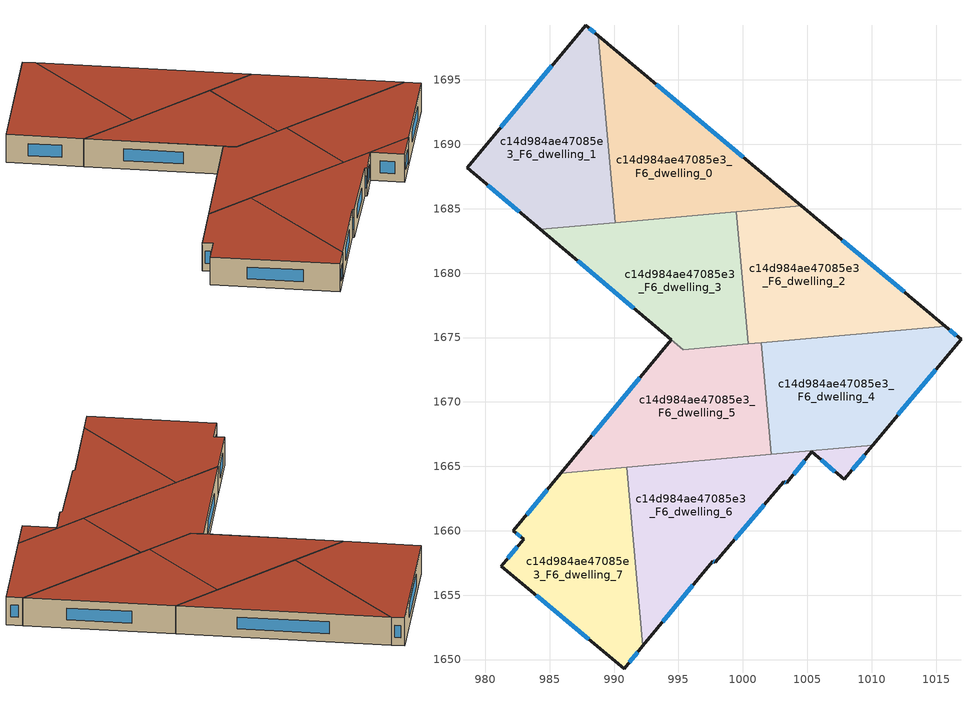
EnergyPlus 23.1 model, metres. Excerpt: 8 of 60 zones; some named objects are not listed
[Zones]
c14d984ae47085e3_F6_dwelling_0
 floor to c14d984ae47085e3_F5_dwelling_0 (EU_floor_Construction): 1004.54,1685.23 990.1,1683.92 988.79,1698.41 z18
 wall outside (EU_wall_Construction): 1004.54,1685.23 988.79,1698.41 z18:21
 wall to c14d984ae47085e3_F6_dwelling_1 (EU_wall_Construction): 988.79,1698.41 990.1,1683.92 z18:21
 wall to c14d984ae47085e3_F6_dwelling_3 (EU_wall_Construction): 990.1,1683.92 999.47,1684.77 z18:21
 wall to c14d984ae47085e3_F6_dwelling_2 (EU_wall_Construction): 999.47,1684.77 1004.54,1685.23 z18:21
 window (EU_Window_Construction): 1000.04,1688.99 993.29,1694.64 z18.86:20.14
 roof outside (EU_roof_Construction): 1004.54,1685.23 988.79,1698.41 990.1,1683.92 z21
c14d984ae47085e3_F6_dwelling_1
 floor to c14d984ae47085e3_F5_dwelling_1 (EU_floor_Construction): 988.79,1698.41 990.1,1683.92 984.27,1683.39 978.59,1688.18 987.8,1699.24 z18
 wall outside (EU_wall_Construction): 988.79,1698.41 987.8,1699.24 978.59,1688.18 984.27,1683.39 z18:21
 wall to c14d984ae47085e3_F6_dwelling_3 (EU_wall_Construction): 984.27,1683.39 990.1,1683.92 z18:21
 window (EU_Window_Construction): 980.21,1686.81 982.65,1684.76 / 985.17,1696.08 981.22,1691.34 / 988.51,1698.65 988.09,1699 z18.86:20.14
 roof outside (EU_roof_Construction): 990.1,1683.92 988.79,1698.41 987.8,1699.24 978.59,1688.18 984.27,1683.39 z21
c14d984ae47085e3_F6_dwelling_2
 floor to c14d984ae47085e3_F5_dwelling_2 (EU_floor_Construction): 1015.7,1675.89 1000.4,1674.5 999.47,1684.77 1004.54,1685.23 z18
 wall outside (EU_wall_Construction): 1015.7,1675.89 1004.54,1685.23 z18:21
 wall to c14d984ae47085e3_F6_dwelling_3 (EU_wall_Construction): 999.47,1684.77 1000.4,1674.5 z18:21
 wall to c14d984ae47085e3_F6_dwelling_4 (EU_wall_Construction): 1001.42,1674.6 1015.7,1675.89 z18:21
 wall to c14d984ae47085e3_F6_dwelling_5 (EU_wall_Construction): 1000.4,1674.5 1001.42,1674.6 z18:21
 window (EU_Window_Construction): 1012.51,1678.56 1007.73,1682.56 z18.86:20.14
 roof outside (EU_roof_Construction): 1015.7,1675.89 1004.54,1685.23 999.47,1684.77 1000.4,1674.5 z21
c14d984ae47085e3_F6_dwelling_3
 floor to c14d984ae47085e3_F5_dwelling_3 (EU_floor_Construction): 999.47,1684.77 1000.4,1674.5 995.38,1674.05 984.27,1683.39 z18
 wall outside (EU_wall_Construction): 984.27,1683.39 994.43,1674.84 z18:21
 wall to c14d984ae47085e3_F6_dwelling_5 (EU_wall_Construction): 994.43,1674.84 995.38,1674.05 1000.4,1674.5 z18:21
 window (EU_Window_Construction): 987.18,1680.95 991.53,1677.29 z18.86:20.14
 roof outside (EU_roof_Construction): 1000.4,1674.5 999.47,1684.77 984.27,1683.39 995.38,1674.05 z21
c14d984ae47085e3_F6_dwelling_4
 floor to c14d984ae47085e3_F5_dwelling_4 (EU_floor_Construction): 1016.93,1674.85 1010.08,1666.64 1002.21,1665.93 1001.42,1674.6 1015.7,1675.89 z18
 wall outside (EU_wall_Construction): 1010.08,1666.64 1016.93,1674.85 1015.7,1675.89 z18:21
 wall to c14d984ae47085e3_F6_dwelling_5 (EU_wall_Construction): 1001.42,1674.6 1002.21,1665.93 z18:21
 wall to c14d984ae47085e3_F6_dwelling_6 (EU_wall_Construction): 1002.21,1665.93 1010.08,1666.64 z18:21
 window (EU_Window_Construction): 1016.58,1675.15 1016.05,1675.59 / 1012.04,1668.99 1014.98,1672.51 z18.86:20.14
 roof outside (EU_roof_Construction): 1010.08,1666.64 1016.93,1674.85 1015.7,1675.89 1001.42,1674.6 1002.21,1665.93 z21
c14d984ae47085e3_F6_dwelling_5
 floor to c14d984ae47085e3_F5_dwelling_5 (EU_floor_Construction): 1001.42,1674.6 1002.21,1665.93 985.86,1664.45 994.43,1674.84 995.38,1674.05 z18
 wall outside (EU_wall_Construction): 994.43,1674.84 985.86,1664.45 z18:21
 wall to c14d984ae47085e3_F6_dwelling_7 (EU_wall_Construction): 985.86,1664.45 990.99,1664.91 z18:21
 wall to c14d984ae47085e3_F6_dwelling_6 (EU_wall_Construction): 990.99,1664.91 1002.21,1665.93 z18:21
 window (EU_Window_Construction): 991.98,1671.87 988.31,1667.42 z18.86:20.14
 roof outside (EU_roof_Construction): 1002.21,1665.93 1001.42,1674.6 995.38,1674.05 994.43,1674.84 985.86,1664.45 z21
c14d984ae47085e3_F6_dwelling_6
 floor to c14d984ae47085e3_F5_dwelling_6 (EU_floor_Construction): 1010.08,1666.64 1007.86,1663.98 1005.35,1666.12 1003.39,1663.71 1003.19,1663.79 997.85,1657.55 997.65,1657.64 992.24,1651.07 990.99,1664.91 z18
 wall outside (EU_wall_Construction): 992.24,1651.07 997.65,1657.64 997.85,1657.55 1003.19,1663.79 1003.39,1663.71 1005.35,1666.12 1007.86,1663.98 1010.08,1666.64 z18:21
 wall to c14d984ae47085e3_F6_dwelling_7 (EU_wall_Construction): 990.99,1664.91 992.24,1651.07 z18:21
 window (EU_Window_Construction): 999.37,1659.33 1001.66,1662.01 / 997.71,1657.62 997.79,1657.58 / 993.79,1652.94 996.1,1655.76 / 1008.5,1664.74 1009.45,1665.88 / 1006.07,1665.51 1007.15,1664.59 / 1003.95,1664.4 1004.79,1665.43 / 1003.25,1663.77 1003.33,1663.73 z18.86:20.14
 roof outside (EU_roof_Construction): 1007.86,1663.98 1010.08,1666.64 990.99,1664.91 992.24,1651.07 997.65,1657.64 997.85,1657.55 1003.19,1663.79 1003.39,1663.71 1005.35,1666.12 z21
c14d984ae47085e3_F6_dwelling_7
 floor to c14d984ae47085e3_F5_dwelling_7 (EU_floor_Construction): 990.99,1664.91 992.24,1651.07 990.78,1649.29 981.24,1657.26 982.98,1659.35 982.17,1659.98 985.86,1664.45 z18
 wall outside (EU_wall_Construction): 985.86,1664.45 982.17,1659.98 982.98,1659.35 981.24,1657.26 990.78,1649.29 992.24,1651.07 z18:21
 window (EU_Window_Construction): 982.41,1659.8 982.75,1659.53 / 984.81,1663.17 983.23,1661.26 / 991.2,1649.8 991.82,1650.56 / 983.97,1654.99 988.06,1651.57 / 982.49,1658.75 981.74,1657.86 z18.86:20.14
 roof outside (EU_roof_Construction): 990.78,1649.29 992.24,1651.07 990.99,1664.91 985.86,1664.45 982.17,1659.98 982.98,1659.35 981.24,1657.26 z21
[Building]
EU S2 Campaign: North Axis=0; Terrain=City; Solar Distribution=FullExterior
[Site:Location]
Helsinki-Vantaa.AP: Latitude=60.317; Longitude=24.963; Time Zone=2; Elevation=54.6
[SizingPeriod:WeatherFileDays]
AnnualSizingPeriod: Begin Month=1; Begin Day of Month=1; End Month=12; End Day of Month=31; Day of Week for Start Day=Monday; Use Weather File Daylight Saving Period=No; Use Weather File Rain and Snow Indicators=No
[MATERIAL]
EU_InternalMass_Material: Roughness=MediumRough; Thickness=0.1; Conductivity=1; Density=1800; Specific Heat=900; Thermal Absorptance=0.9; Solar Absorptance=0.7; Visible Absorptance=0.7
[MATERIAL:NOMASS] Roughness=MediumRough; Thermal Absorptance=0.9; Solar Absorptance=0.7; Visible Absorptance=0.7
Name | Thermal Resistance
EU_wall_NoMass | 1.10183
EU_roof_NoMass; EU_floor_NoMass | 1.70606
[WINDOWMATERIAL:SIMPLEGLAZINGSYSTEM]
EU_Window_SimpleGlazing: UFactor=3.11035; Solar Heat Gain Coefficient=0.8; Visible Transmittance=0.8
[CONSTRUCTION]
EU_wall_Construction: EU_wall_NoMass
EU_roof_Construction: EU_roof_NoMass
EU_floor_Construction: EU_floor_NoMass
EU_Window_Construction: EU_Window_SimpleGlazing
EU_InternalMass_Construction: EU_InternalMass_Material
[ZONE] Type=1; Multiplier=1; Ceiling Height=autocalculate; Floor Area=autocalculate; Part of Total Floor Area=Yes
Name | Volume
c14d984ae47085e3_F6_dwelling_0 | 316.227
c14d984ae47085e3_F6_dwelling_1 | 316.2
c14d984ae47085e3_F6_dwelling_2 | 316.247
c14d984ae47085e3_F6_dwelling_3 | 313.976
c14d984ae47085e3_F6_dwelling_4 | 316.223
c14d984ae47085e3_F6_dwelling_5 | 318.492
c14d984ae47085e3_F6_dwelling_6 | 316.206
c14d984ae47085e3_F6_dwelling_7 | 316.254
[INTERNALMASS] Construction=EU_InternalMass_Construction
Name | Zone or ZoneList | Surface Area
c14d984ae47085e3_F6_dwelling_0_EU_InternalMass | c14d984ae47085e3_F6_dwelling_0 | 105.409
c14d984ae47085e3_F6_dwelling_1_EU_InternalMass | c14d984ae47085e3_F6_dwelling_1 | 105.4
c14d984ae47085e3_F6_dwelling_2_EU_InternalMass | c14d984ae47085e3_F6_dwelling_2 | 105.416
c14d984ae47085e3_F6_dwelling_3_EU_InternalMass | c14d984ae47085e3_F6_dwelling_3 | 104.653
c14d984ae47085e3_F6_dwelling_4_EU_InternalMass | c14d984ae47085e3_F6_dwelling_4 | 105.407
c14d984ae47085e3_F6_dwelling_5_EU_InternalMass | c14d984ae47085e3_F6_dwelling_5 | 106.16
c14d984ae47085e3_F6_dwelling_6_EU_InternalMass | c14d984ae47085e3_F6_dwelling_6 | 105.402
c14d984ae47085e3_F6_dwelling_7_EU_InternalMass | c14d984ae47085e3_F6_dwelling_7 | 105.418
[OTHEREQUIPMENT] Fuel Type=Electricity; Design Level Calculation Method=Watts/Area; Power per Zone Floor Area=1; Fraction Latent=0; Fraction Radiant=0; Fraction Lost=0; Carbon Dioxide Generation Rate=0; EndUse Subcategory=EU_Step8_InternalGains
Name | Zone or ZoneList or Space or SpaceList | Schedule
EU_Step8_InternalGain_c14d984ae47085e3_F6_dwelling_0_f000 | c14d984ae47085e3_F6_dwelling_0 | EU_Step8_GainSchedule_c14d984ae47085e3_F6_dwelling_0_f000
EU_Step8_InternalGain_c14d984ae47085e3_F6_dwelling_1_f000 | c14d984ae47085e3_F6_dwelling_1 | EU_Step8_GainSchedule_c14d984ae47085e3_F6_dwelling_1_f000
EU_Step8_InternalGain_c14d984ae47085e3_F6_dwelling_2_f000 | c14d984ae47085e3_F6_dwelling_2 | EU_Step8_GainSchedule_c14d984ae47085e3_F6_dwelling_2_f000
EU_Step8_InternalGain_c14d984ae47085e3_F6_dwelling_3_f000 | c14d984ae47085e3_F6_dwelling_3 | EU_Step8_GainSchedule_c14d984ae47085e3_F6_dwelling_3_f000
EU_Step8_InternalGain_c14d984ae47085e3_F6_dwelling_4_f000 | c14d984ae47085e3_F6_dwelling_4 | EU_Step8_GainSchedule_c14d984ae47085e3_F6_dwelling_4_f000
EU_Step8_InternalGain_c14d984ae47085e3_F6_dwelling_5_f000 | c14d984ae47085e3_F6_dwelling_5 | EU_Step8_GainSchedule_c14d984ae47085e3_F6_dwelling_5_f000
EU_Step8_InternalGain_c14d984ae47085e3_F6_dwelling_6_f000 | c14d984ae47085e3_F6_dwelling_6 | EU_Step8_GainSchedule_c14d984ae47085e3_F6_dwelling_6_f000
EU_Step8_InternalGain_c14d984ae47085e3_F6_dwelling_7_f000 | c14d984ae47085e3_F6_dwelling_7 | EU_Step8_GainSchedule_c14d984ae47085e3_F6_dwelling_7_f000
[ZONEVENTILATION:DESIGNFLOWRATE] Schedule=EU_AlwaysOn; Design Flow Rate Calculation Method=AirChanges/Hour; Air Changes per Hour=0.756316; Ventilation Type=Natural; Fan Pressure Rise=0; Fan Total Efficiency=1; Constant Term Coefficient=1; Temperature Term Coefficient=0; Velocity Term Coefficient=0; Velocity Squared Term Coefficient=0; Minimum Indoor Temperature=-100; Maximum Indoor Temperature=100; Delta Temperature=-100; Minimum Outdoor Temperature=-100; Maximum Outdoor Temperature=100; Maximum Wind Speed=40
Name | Zone or ZoneList or Space or SpaceList
EU_ConstantAir_c14d984ae47085e3_F6_dwelling_0 | c14d984ae47085e3_F6_dwelling_0
EU_ConstantAir_c14d984ae47085e3_F6_dwelling_1 | c14d984ae47085e3_F6_dwelling_1
EU_ConstantAir_c14d984ae47085e3_F6_dwelling_2 | c14d984ae47085e3_F6_dwelling_2
EU_ConstantAir_c14d984ae47085e3_F6_dwelling_3 | c14d984ae47085e3_F6_dwelling_3
EU_ConstantAir_c14d984ae47085e3_F6_dwelling_4 | c14d984ae47085e3_F6_dwelling_4
EU_ConstantAir_c14d984ae47085e3_F6_dwelling_5 | c14d984ae47085e3_F6_dwelling_5
EU_ConstantAir_c14d984ae47085e3_F6_dwelling_6 | c14d984ae47085e3_F6_dwelling_6
EU_ConstantAir_c14d984ae47085e3_F6_dwelling_7 | c14d984ae47085e3_F6_dwelling_7
[HVACTEMPLATE:ZONE:IDEALLOADSAIRSYSTEM] System Availability Schedule=EU_AlwaysOn; Maximum Heating Supply Air Temperature=50; Minimum Cooling Supply Air Temperature=13; Maximum Heating Supply Air Humidity Ratio=0.0156; Minimum Cooling Supply Air Humidity Ratio=0.0077; Heating Limit=NoLimit; Cooling Limit=NoLimit; Heating Availability Schedule=EU_AlwaysOn; Cooling Availability Schedule=EU_CoolingOff; Dehumidification Control Type=ConstantSensibleHeatRatio; Cooling Sensible Heat Ratio=0.7; Dehumidification Setpoint=60; Humidification Control Type=None; Humidification Setpoint=30; Outdoor Air Method=None; Outdoor Air Flow Rate per Person=0.00944; Outdoor Air Flow Rate per Zone Floor Area=0; Outdoor Air Flow Rate per Zone=0; Demand Controlled Ventilation Type=None; Outdoor Air Economizer Type=NoEconomizer; Heat Recovery Type=None; Sensible Heat Recovery Effectiveness=0.7; Latent Heat Recovery Effectiveness=0.65
Name | Template Thermostat
c14d984ae47085e3_F6_dwelling_0 | EU_HeatOnly_c14d984ae47085e3_F6_dwelling_0
c14d984ae47085e3_F6_dwelling_1 | EU_HeatOnly_c14d984ae47085e3_F6_dwelling_1
c14d984ae47085e3_F6_dwelling_2 | EU_HeatOnly_c14d984ae47085e3_F6_dwelling_2
c14d984ae47085e3_F6_dwelling_3 | EU_HeatOnly_c14d984ae47085e3_F6_dwelling_3
c14d984ae47085e3_F6_dwelling_4 | EU_HeatOnly_c14d984ae47085e3_F6_dwelling_4
c14d984ae47085e3_F6_dwelling_5 | EU_HeatOnly_c14d984ae47085e3_F6_dwelling_5
c14d984ae47085e3_F6_dwelling_6 | EU_HeatOnly_c14d984ae47085e3_F6_dwelling_6
c14d984ae47085e3_F6_dwelling_7 | EU_HeatOnly_c14d984ae47085e3_F6_dwelling_7
[SIZING:ZONE] Zone Cooling Design Supply Air Temperature Input Method=SupplyAirTemperature; Zone Cooling Design Supply Air Temperature=13; Zone Heating Design Supply Air Temperature Input Method=SupplyAirTemperature; Zone Heating Design Supply Air Temperature=50; Zone Cooling Design Supply Air Humidity Ratio=0.008; Zone Heating Design Supply Air Humidity Ratio=0.008; Cooling Design Air Flow Method=DesignDay; Cooling Design Air Flow Rate=0; Cooling Minimum Air Flow per Zone Floor Area=0.000762; Cooling Minimum Air Flow=0; Cooling Minimum Air Flow Fraction=0.2; Heating Design Air Flow Method=DesignDay; Heating Design Air Flow Rate=0; Heating Maximum Air Flow per Zone Floor Area=0.002032; Heating Maximum Air Flow=0.141576; Heating Maximum Air Flow Fraction=0.3; Account for Dedicated Outdoor Air System=No; Dedicated Outdoor Air System Control Strategy=NeutralSupplyAir; Dedicated Outdoor Air Low Setpoint Temperature for Design=autosize; Dedicated Outdoor Air High Setpoint Temperature for Design=autosize; Zone Load Sizing Method=Sensible Load Only No Latent Load; Zone Latent Cooling Design Supply Air Humidity Ratio Input Method=HumidityRatioDifference; Zone Cooling Design Supply Air Humidity Ratio Difference=0.005; Zone Latent Heating Design Supply Air Humidity Ratio Input Method=HumidityRatioDifference; Zone Humidification Design Supply Air Humidity Ratio Difference=0.005
c14d984ae47085e3_F6_dwelling_0; c14d984ae47085e3_F6_dwelling_1; c14d984ae47085e3_F6_dwelling_2; c14d984ae47085e3_F6_dwelling_3; c14d984ae47085e3_F6_dwelling_4; c14d984ae47085e3_F6_dwelling_5; c14d984ae47085e3_F6_dwelling_6; c14d984ae47085e3_F6_dwelling_7
[SCHEDULE:CONSTANT]
Name | Hourly Value
EU_AlwaysOn | 1
EU_CoolingOff | 0
[SCHEDULE:FILE] Column Number=1; Rows to Skip at Top=0; Number of Hours of Data=8760; Column Separator=Comma; Interpolate to Timestep=No; Minutes per Item=60; Adjust Schedule for Daylight Savings=Yes
Name | File
EU_Step8_GainSchedule_c14d984ae47085e3_F6_dwelling_0_f000 | ../../schedules/c14d984ae47085e3/c14d984ae47085e3_F6_dwelling_0_f000_gain.csv
EU_Step8_GainSchedule_c14d984ae47085e3_F6_dwelling_1_f000 | ../../schedules/c14d984ae47085e3/c14d984ae47085e3_F6_dwelling_1_f000_gain.csv
EU_Step8_GainSchedule_c14d984ae47085e3_F6_dwelling_2_f000 | ../../schedules/c14d984ae47085e3/c14d984ae47085e3_F6_dwelling_2_f000_gain.csv
EU_Step8_GainSchedule_c14d984ae47085e3_F6_dwelling_3_f000 | ../../schedules/c14d984ae47085e3/c14d984ae47085e3_F6_dwelling_3_f000_gain.csv
EU_Step8_GainSchedule_c14d984ae47085e3_F6_dwelling_4_f000 | ../../schedules/c14d984ae47085e3/c14d984ae47085e3_F6_dwelling_4_f000_gain.csv
EU_Step8_GainSchedule_c14d984ae47085e3_F6_dwelling_5_f000 | ../../schedules/c14d984ae47085e3/c14d984ae47085e3_F6_dwelling_5_f000_gain.csv
EU_Step8_GainSchedule_c14d984ae47085e3_F6_dwelling_6_f000 | ../../schedules/c14d984ae47085e3/c14d984ae47085e3_F6_dwelling_6_f000_gain.csv
EU_Step8_GainSchedule_c14d984ae47085e3_F6_dwelling_7_f000 | ../../schedules/c14d984ae47085e3/c14d984ae47085e3_F6_dwelling_7_f000_gain.csv
